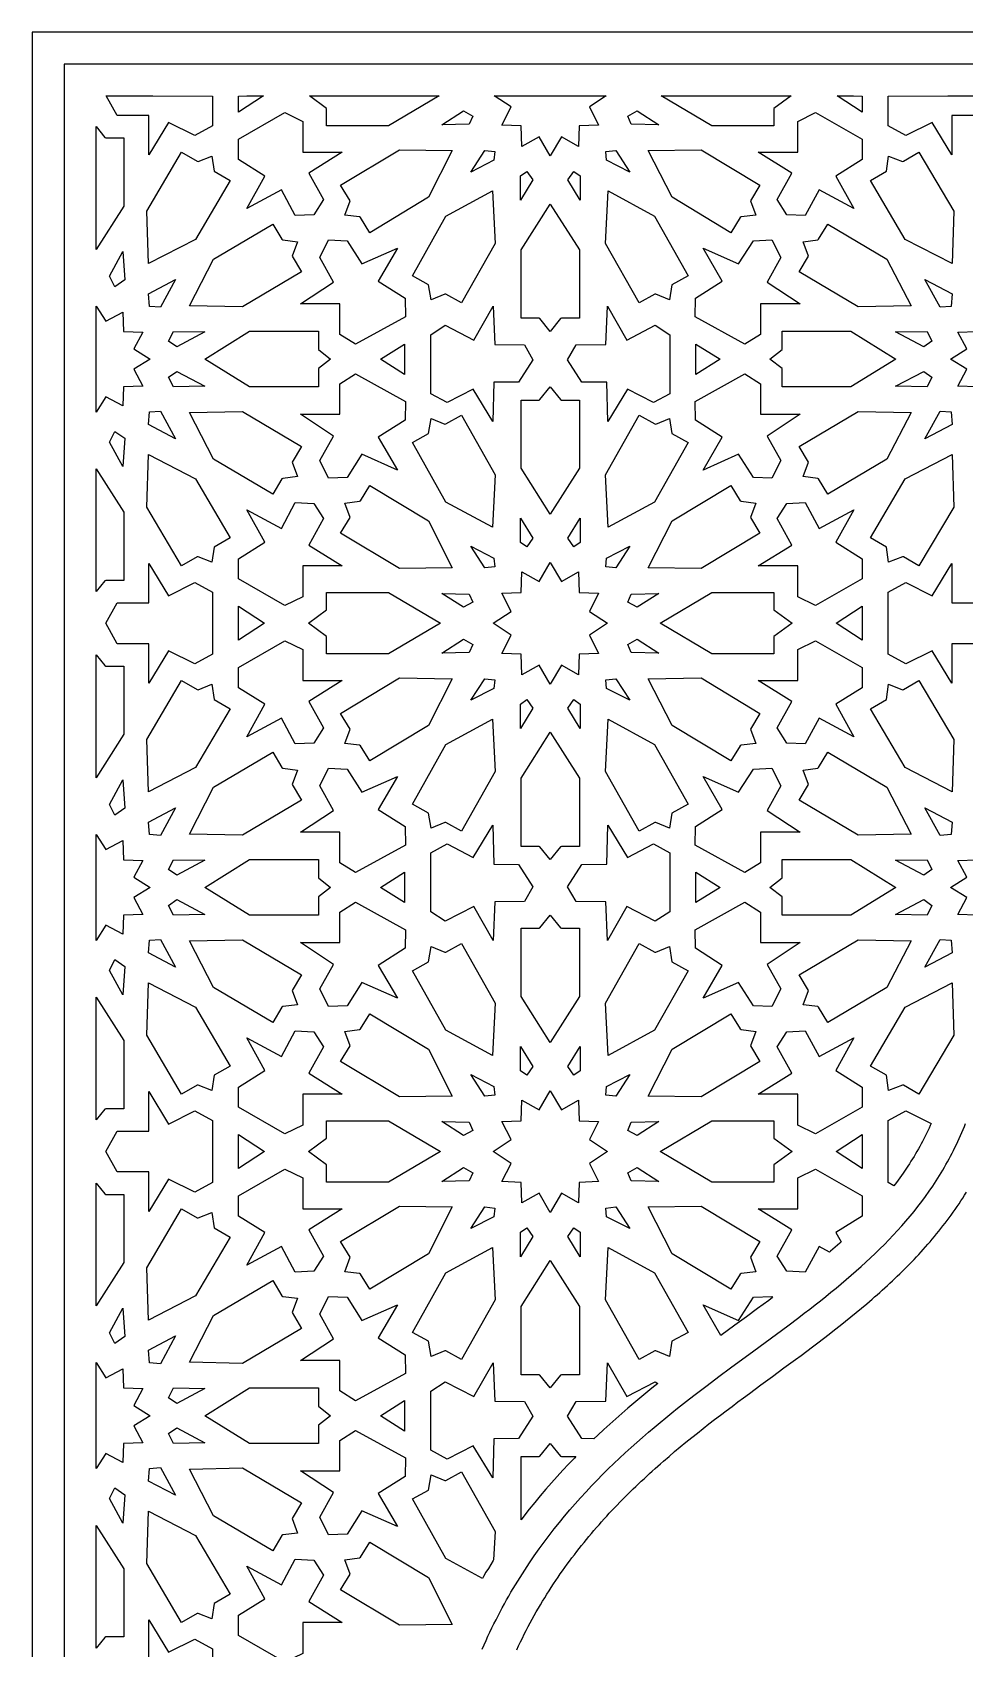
# Model space of a CAD drawing. Extents: x -1513 to 1512, y -590 to 595.
# Drawn here: x 592 to 1033, y -169 to 595 of the extents above; entities that cross this region are included whole.
import ezdxf

# ---------------------------------------------------------------- set-up
doc = ezdxf.new("R2010")
doc.units = 0
doc.layers.add('LAYER_1', color=18, linetype='CONTINUOUS')
doc.layers.add('LAYER_3', color=150, linetype='CONTINUOUS')

msp = doc.modelspace()

# ---------------------------------------------------------------- linework, layer by layer
at = {"layer": 'LAYER_1'}
for points in [[(1511.94, -584.76), (1511.94, 595.24), (1057.75, 595.24), (1051.94, 595.24), (1046.14, 595.24), (591.94, 595.24), (591.94, -584.76)], [(1038.74, 177.63), (1029.61, 177.94), (1033.91, 185.94), (1026.16, 190.74), (1033.91, 195.53), (1029.61, 203.53), (1038.74, 203.85)], [(821.05, -169.88), (821.93, -168.02), (822.82, -166.18), (823.72, -164.35), (824.63, -162.54), (825.55, -160.74), (826.48, -158.96), (827.43, -157.2), (828.38, -155.45), (829.34, -153.72), (830.32, -152), (831.3, -150.29), (832.3, -148.61), (833.3, -146.93), (834.31, -145.27), (835.34, -143.63), (836.37, -142), (837.41, -140.38), (838.46, -138.77), (839.52, -137.19), (840.59, -135.61), (841.67, -134.05), (842.75, -132.5), (843.85, -130.96), (844.95, -129.44), (846.06, -127.93), (847.18, -126.43), (848.3, -124.94), (849.44, -123.47), (850.58, -122.01), (851.73, -120.56), (852.89, -119.12), (854.05, -117.7), (855.22, -116.29), (856.4, -114.88), (857.59, -113.49), (858.78, -112.11), (859.98, -110.74), (861.19, -109.38), (862.4, -108.03), (863.62, -106.7), (864.84, -105.37), (866.07, -104.05), (867.31, -102.75), (868.55, -101.45), (869.8, -100.16), (871.05, -98.88), (872.31, -97.61), (873.58, -96.35), (874.84, -95.1), (876.12, -93.86), (877.4, -92.63), (878.68, -91.4), (879.97, -90.19), (881.26, -88.98), (882.56, -87.78), (883.86, -86.59), (885.17, -85.4), (886.48, -84.22), (887.79, -83.05), (889.11, -81.89), (890.43, -80.74), (893.08, -78.45), (895.74, -76.19), (898.42, -73.95), (901.11, -71.74), (903.8, -69.55), (906.51, -67.38), (909.22, -65.23), (911.94, -63.1), (914.67, -60.99), (917.4, -58.9), (920.13, -56.82), (922.87, -54.76), (925.6, -52.7), (928.34, -50.66), (931.08, -48.64), (936.55, -44.6), (942.01, -40.6), (947.44, -36.61), (952.84, -32.62), (955.53, -30.63), (958.21, -28.64), (960.87, -26.64), (963.52, -24.64), (966.16, -22.63), (968.78, -20.61), (971.39, -18.59), (973.98, -16.56), (976.55, -14.51), (979.1, -12.46), (981.64, -10.39), (984.15, -8.3), (986.64, -6.2), (989.11, -4.08), (990.33, -3.02), (991.55, -1.95), (992.76, -0.87), (993.97, 0.21), (995.17, 1.29), (996.36, 2.38), (997.55, 3.48), (998.73, 4.58), (999.9, 5.69), (1001.06, 6.8), (1002.22, 7.92), (1003.37, 9.05), (1004.51, 10.18), (1005.65, 11.32), (1006.77, 12.47), (1007.89, 13.62), (1009, 14.78), (1010.1, 15.95), (1011.2, 17.13), (1012.28, 18.31), (1013.36, 19.5), (1014.43, 20.7), (1015.49, 21.9), (1016.54, 23.12), (1017.58, 24.34), (1018.62, 25.57), (1019.64, 26.81), (1020.65, 28.06), (1021.66, 29.32), (1022.65, 30.59), (1023.63, 31.86), (1024.61, 33.15), (1025.57, 34.45), (1026.53, 35.75), (1027.47, 37.07), (1028.4, 38.39), (1029.33, 39.73), (1030.24, 41.07), (1031.14, 42.43), (1032.03, 43.8), (1032.91, 45.17), (1033.77, 46.56)]]:
    msp.add_lwpolyline(points, dxfattribs=at)
for points in [[(677.16, 565.08), (677.16, 550.93), (668.75, 546.37), (656.31, 552.58), (647.03, 537.27), (647.03, 555.93), (632.03, 555.93), (626.82, 565.24), (648.86, 565.24)], [(689.41, 557.53), (689.41, 565.08), (693.45, 565.24), (701.26, 565.24)], [(760.47, 551.07), (731.13, 551.07), (731.13, 559.25), (722.98, 565.24), (784.43, 565.24)], [(855.47, 559.95), (859.77, 551.34), (850.61, 551), (850.29, 541.28), (842.22, 545.85), (836.92, 536.81), (831.61, 545.85), (823.54, 541.28), (823.22, 551), (814.07, 551.34), (818.37, 559.95), (810.42, 565.24), (863.41, 565.24)], [(942.71, 559.25), (942.71, 551.07), (913.36, 551.07), (889.41, 565.24), (950.85, 565.24)], [(984.42, 565.08), (984.42, 557.53), (972.57, 565.24), (980.38, 565.24)], [(1041.81, 555.93), (1026.8, 555.93), (1026.8, 537.27), (1017.52, 552.58), (1005.08, 546.37), (996.68, 550.93), (996.68, 565.08), (1024.98, 565.24), (1047.02, 565.24)], [(626.24, 545.55), (626.68, 545.33), (635.16, 545.33), (635.16, 513.06), (622.2, 492.53), (622.2, 550.62)], [(719.9, 553.13), (719.9, 538.5), (738.54, 538.5), (722.73, 528.6), (729.66, 516.12), (725.02, 508.94), (716.29, 508.55), (709.77, 520.7), (693.35, 511.88), (701.85, 527.26), (689.42, 535.08), (689.42, 544.66), (711.42, 557.25)], [(800.24, 555.58), (798.63, 551.76), (785.63, 551.46), (795.83, 558.06)], [(888.2, 551.46), (875.21, 551.76), (873.59, 555.58), (878, 558.06)], [(984.41, 544.66), (984.41, 535.08), (971.99, 527.26), (980.48, 511.88), (964.06, 520.7), (957.55, 508.55), (948.81, 508.94), (944.17, 516.12), (951.1, 528.6), (935.3, 538.5), (953.93, 538.5), (953.93, 553.13), (962.41, 557.25)], [(669.87, 534.22), (670.35, 534.18), (676.92, 536.72), (677.94, 529.53), (685.48, 525.15), (669.04, 497.3), (646.84, 485.8), (646.1, 510.62), (662.55, 538.47)], [(790.59, 539.37), (779.34, 517.19), (751.51, 500.45), (747.11, 507.63), (746.71, 507.9), (739.72, 508.76), (742.26, 515.56), (737.73, 522.97), (765.55, 539.71)], [(810.68, 538.88), (810.26, 534.77), (799.3, 529.16), (805.98, 539.36)], [(874.54, 529.16), (863.57, 534.77), (863.15, 538.88), (867.85, 539.36)], [(936.1, 522.97), (931.57, 515.56), (934.12, 508.76), (927.13, 507.9), (926.72, 507.63), (922.32, 500.45), (894.49, 517.19), (883.24, 539.37), (908.28, 539.71)], [(1027.73, 510.62), (1026.99, 485.8), (1004.8, 497.3), (988.35, 525.15), (995.89, 529.53), (996.91, 536.72), (1003.48, 534.18), (1003.96, 534.22), (1011.28, 538.47)], [(828.63, 525.38), (822.84, 515.85), (822.81, 527.4), (825.84, 529.46)], [(851.03, 527.4), (851, 515.85), (845.2, 525.38), (848, 529.46)], [(810.79, 495.41), (794.93, 467.22), (787.53, 471.32), (787.05, 471.35), (780.53, 468.67), (779.36, 475.84), (771.73, 480.06), (787.58, 508.24), (809.53, 520.21)], [(886.25, 508.24), (902.1, 480.06), (894.47, 475.84), (893.3, 468.67), (886.78, 471.35), (886.3, 471.32), (878.9, 467.22), (863.04, 495.41), (864.3, 520.21)], [(850.69, 492.27), (850.69, 460), (842.21, 460), (841.78, 459.79), (836.92, 453.76), (832.05, 459.79), (831.62, 460), (823.14, 460), (823.14, 492.27), (836.92, 514.01)], [(709.98, 497.33), (710.39, 497.06), (717.37, 496.15), (714.78, 489.37), (719.26, 481.92), (691.32, 465.38), (666.28, 465.9), (677.69, 488), (705.64, 504.55)], [(740.85, 496.65), (747.83, 485.66), (764.6, 493.11), (755.59, 477.52), (768.26, 469.47), (768.42, 460.65), (744.86, 447.66), (737.46, 452.34), (737.46, 466.74), (718.75, 466.74), (734.35, 477.06), (727.91, 488.64), (732.09, 497.03)], [(945.93, 488.64), (939.48, 477.06), (955.08, 466.74), (936.37, 466.74), (936.37, 452.34), (928.98, 447.66), (905.41, 460.65), (905.57, 469.47), (918.24, 477.52), (909.23, 493.11), (926, 485.66), (932.99, 496.65), (941.74, 497.03)], [(996.14, 488), (1007.55, 465.9), (982.51, 465.38), (954.58, 481.92), (959.06, 489.37), (956.46, 496.15), (963.44, 497.06), (963.85, 497.33), (968.2, 504.55)], [(635.73, 478.08), (630.99, 474.82), (628.42, 479.9), (634.8, 491.49)], [(652.52, 465.22), (647.31, 465.6), (646.89, 471.55), (659.7, 478.33)], [(1026.94, 471.55), (1026.52, 465.6), (1021.31, 465.22), (1014.13, 478.33)], [(626.71, 458.55), (634.77, 462.81), (635.09, 453.75), (644.22, 453.44), (639.93, 445.44), (647.67, 440.64), (639.93, 435.85), (644.22, 427.85), (635.09, 427.53), (634.77, 418.48), (626.71, 422.73), (622.2, 415.57), (622.2, 465.72)], [(810.67, 447.51), (824.75, 447.37), (828.72, 440.37), (821.95, 429.78), (810.23, 429.7), (809.76, 411.2), (800.43, 426.45), (788.16, 420.06), (780.43, 424.28), (780.43, 452.2), (787.25, 456.63), (800.7, 449.67), (809.88, 465.71)], [(873.14, 449.67), (886.58, 456.63), (893.4, 452.2), (893.4, 424.28), (885.68, 420.06), (873.4, 426.45), (864.07, 411.2), (863.6, 429.7), (851.88, 429.78), (845.11, 440.37), (849.09, 447.37), (863.17, 447.51), (863.95, 465.71)], [(1056.81, 458.55), (1064.87, 462.81), (1065.19, 453.75), (1074.31, 453.44), (1070.02, 445.44), (1077.77, 440.64), (1070.02, 435.85), (1074.31, 427.85), (1065.19, 427.53), (1064.87, 418.48), (1056.81, 422.73), (1051.96, 415.04), (1047.12, 422.73), (1039.06, 418.48), (1038.74, 427.53), (1029.61, 427.85), (1033.91, 435.85), (1026.16, 440.64), (1033.91, 445.44), (1029.61, 453.44), (1038.74, 453.75), (1039.06, 462.81), (1047.12, 458.55), (1051.96, 466.24)], [(673.61, 453.5), (660.25, 446.44), (656.42, 449.15), (658.73, 453.75)], [(727.26, 445.14), (732.99, 440.64), (727.26, 436.14), (727.26, 427.47), (694.71, 427.47), (673.49, 440.64), (694.71, 453.82), (727.26, 453.82)], [(1000.34, 440.64), (979.12, 427.47), (946.57, 427.47), (946.57, 436.14), (940.84, 440.64), (946.57, 445.14), (946.57, 453.82), (979.12, 453.82)], [(1017.41, 449.15), (1013.58, 446.44), (1000.23, 453.5), (1015.1, 453.75)], [(768.01, 433.37), (756.55, 440.64), (768.01, 447.75)], [(917.28, 440.64), (905.82, 433.37), (905.82, 447.75)], [(673.61, 427.78), (658.73, 427.54), (656.42, 432.13), (660.25, 434.84)], [(768.42, 420.63), (768.26, 411.81), (755.59, 403.77), (764.6, 388.17), (747.83, 395.63), (740.85, 384.64), (732.09, 384.25), (727.91, 392.64), (734.35, 404.23), (718.75, 414.54), (737.46, 414.54), (737.46, 428.94), (744.86, 433.63)], [(936.37, 428.94), (936.37, 414.54), (955.08, 414.54), (939.48, 404.23), (945.93, 392.64), (941.74, 384.25), (932.99, 384.64), (926, 395.63), (909.23, 388.17), (918.24, 403.77), (905.57, 411.81), (905.41, 420.63), (928.98, 433.63)], [(1017.41, 432.13), (1015.1, 427.54), (1000.23, 427.78), (1013.58, 434.84)], [(841.78, 421.49), (842.21, 421.28), (850.69, 421.28), (850.69, 389.01), (836.92, 367.27), (823.14, 389.01), (823.14, 421.28), (831.62, 421.28), (832.05, 421.49), (836.92, 427.52)], [(659.7, 402.96), (646.89, 409.73), (647.31, 415.68), (652.52, 416.07)], [(719.26, 399.36), (714.78, 391.92), (717.37, 385.14), (710.39, 384.22), (709.98, 383.96), (705.64, 376.74), (677.69, 393.29), (666.28, 415.39), (691.32, 415.91)], [(810.79, 385.88), (809.53, 361.08), (787.58, 373.04), (771.73, 401.22), (779.36, 405.45), (780.53, 412.61), (787.05, 409.94), (787.53, 409.97), (794.93, 414.06)], [(886.3, 409.97), (886.78, 409.94), (893.3, 412.61), (894.47, 405.45), (902.1, 401.22), (886.25, 373.04), (864.3, 361.08), (863.04, 385.88), (878.9, 414.06)], [(1007.55, 415.39), (996.14, 393.29), (968.2, 376.74), (963.85, 383.96), (963.44, 384.22), (956.46, 385.14), (959.06, 391.92), (954.58, 399.36), (982.51, 415.91)], [(1026.52, 415.68), (1026.94, 409.73), (1014.13, 402.96), (1021.31, 416.07)], [(635.73, 403.21), (634.8, 389.8), (628.42, 401.38), (630.99, 406.46)], [(669.04, 383.98), (685.48, 356.14), (677.94, 351.76), (676.92, 344.57), (670.35, 347.1), (669.87, 347.07), (662.55, 342.82), (646.1, 370.67), (646.84, 395.49)], [(1027.73, 370.67), (1011.28, 342.82), (1003.96, 347.07), (1003.48, 347.1), (996.91, 344.57), (995.89, 351.76), (988.35, 356.14), (1004.8, 383.98), (1026.99, 395.49)], [(635.16, 368.22), (635.16, 335.95), (626.68, 335.95), (626.24, 335.74), (622.2, 330.67), (622.2, 388.75)], [(779.34, 364.09), (790.59, 341.92), (765.55, 341.57), (737.73, 358.31), (742.26, 365.72), (739.72, 372.52), (746.71, 373.39), (747.11, 373.65), (751.51, 380.84)], [(926.72, 373.65), (927.13, 373.39), (934.12, 372.52), (931.57, 365.72), (936.1, 358.31), (908.28, 341.57), (883.24, 341.92), (894.49, 364.09), (922.32, 380.84)], [(725.02, 372.35), (729.66, 365.17), (722.73, 352.69), (738.54, 342.79), (719.9, 342.79), (719.9, 328.15), (711.42, 324.04), (689.42, 336.63), (689.42, 346.21), (701.85, 354.03), (693.35, 369.41), (709.77, 360.58), (716.29, 372.74)], [(964.06, 360.58), (980.48, 369.41), (971.99, 354.03), (984.41, 346.21), (984.41, 336.63), (962.41, 324.04), (953.93, 328.15), (953.93, 342.79), (935.3, 342.79), (951.1, 352.69), (944.17, 365.17), (948.81, 372.35), (957.55, 372.74)], [(828.63, 355.9), (825.84, 351.82), (822.81, 353.89), (822.84, 365.44)], [(851.03, 353.89), (848, 351.82), (845.2, 355.9), (851, 365.44)], [(810.26, 346.51), (810.68, 342.41), (805.98, 341.92), (799.3, 352.12)], [(867.85, 341.92), (863.15, 342.41), (863.57, 346.51), (874.54, 352.12)], [(842.22, 335.43), (850.29, 340.01), (850.61, 330.28), (859.77, 329.95), (855.47, 321.33), (863.95, 315.69), (855.47, 310.05), (859.77, 301.43), (850.61, 301.1), (850.29, 291.37), (842.22, 295.94), (836.92, 286.9), (831.61, 295.94), (823.54, 291.37), (823.22, 301.1), (814.07, 301.43), (818.37, 310.05), (809.89, 315.69), (818.37, 321.33), (814.07, 329.95), (823.22, 330.28), (823.54, 340.01), (831.61, 335.43), (836.92, 344.48)], [(656.31, 328.7), (668.75, 334.92), (677.16, 330.36), (677.16, 315.69), (677.16, 301.02), (668.75, 296.46), (656.31, 302.68), (647.03, 287.37), (647.03, 306.03), (632.03, 306.03), (626.75, 315.69), (632.03, 325.35), (647.03, 325.35), (647.03, 344.01)], [(1026.8, 325.35), (1041.81, 325.35), (1047.08, 315.69), (1041.81, 306.03), (1026.8, 306.03), (1026.8, 287.37), (1017.52, 302.68), (1005.08, 296.46), (996.68, 301.02), (996.68, 315.69), (996.68, 330.36), (1005.08, 334.92), (1017.52, 328.7), (1026.8, 344.01)], [(784.98, 315.69), (760.47, 301.17), (731.13, 301.17), (731.13, 309.35), (722.57, 315.69), (731.13, 322.03), (731.13, 330.21), (760.47, 330.21)], [(798.63, 329.53), (800.24, 325.7), (795.83, 323.23), (785.63, 329.83)], [(878, 323.23), (873.59, 325.7), (875.21, 329.53), (888.2, 329.83)], [(942.71, 322.03), (951.26, 315.69), (942.71, 309.35), (942.71, 301.17), (913.36, 301.17), (888.85, 315.69), (913.36, 330.21), (942.71, 330.21)], [(701.75, 315.69), (689.41, 307.62), (689.41, 315.69), (689.41, 323.76)], [(984.42, 315.69), (984.42, 307.62), (972.08, 315.69), (984.42, 323.76)], [(719.9, 303.23), (719.9, 288.59), (738.54, 288.59), (722.73, 278.69), (729.66, 266.21), (725.02, 259.03), (716.29, 258.64), (709.77, 270.8), (693.35, 261.97), (701.85, 277.35), (689.42, 285.17), (689.42, 294.75), (711.42, 307.34)], [(800.24, 305.68), (798.63, 301.85), (785.63, 301.55), (795.83, 308.15)], [(888.2, 301.55), (875.21, 301.85), (873.59, 305.68), (878, 308.15)], [(984.41, 294.75), (984.41, 285.17), (971.99, 277.35), (980.48, 261.97), (964.06, 270.8), (957.55, 258.64), (948.81, 259.03), (944.17, 266.21), (951.1, 278.69), (935.3, 288.59), (953.93, 288.59), (953.93, 303.23), (962.41, 307.34)], [(626.24, 295.64), (626.68, 295.43), (635.16, 295.43), (635.16, 263.16), (622.2, 242.62), (622.2, 300.71)], [(669.87, 284.31), (670.35, 284.27), (676.92, 286.81), (677.94, 279.62), (685.48, 275.24), (669.04, 247.4), (646.84, 235.89), (646.1, 260.71), (662.55, 288.56)], [(790.59, 289.46), (779.34, 267.29), (751.51, 250.54), (747.11, 257.73), (746.71, 257.99), (739.72, 258.86), (742.26, 265.66), (737.73, 273.07), (765.55, 289.81)], [(810.68, 288.97), (810.26, 284.87), (799.3, 279.26), (805.98, 289.46)], [(874.54, 279.26), (863.57, 284.87), (863.15, 288.97), (867.85, 289.46)], [(936.1, 273.07), (931.57, 265.66), (934.12, 258.86), (927.13, 257.99), (926.72, 257.73), (922.32, 250.54), (894.49, 267.29), (883.24, 289.46), (908.28, 289.81)], [(1027.73, 260.71), (1026.99, 235.89), (1004.8, 247.4), (988.35, 275.24), (995.89, 279.62), (996.91, 286.81), (1003.48, 284.27), (1003.96, 284.31), (1011.28, 288.56)], [(828.63, 275.48), (822.84, 265.94), (822.81, 277.49), (825.84, 279.56)], [(851.03, 277.49), (851, 265.94), (845.2, 275.48), (848, 279.56)], [(810.79, 245.5), (794.93, 217.31), (787.53, 221.41), (787.05, 221.44), (780.53, 218.77), (779.36, 225.93), (771.73, 230.16), (787.58, 258.34), (809.53, 270.3)], [(886.25, 258.34), (902.1, 230.16), (894.47, 225.93), (893.3, 218.77), (886.78, 221.44), (886.3, 221.41), (878.9, 217.31), (863.04, 245.5), (864.3, 270.3)], [(850.69, 242.37), (850.69, 210.1), (842.21, 210.1), (841.78, 209.89), (836.92, 203.86), (832.05, 209.89), (831.62, 210.1), (823.14, 210.1), (823.14, 242.37), (836.92, 264.11)], [(709.98, 247.42), (710.39, 247.16), (717.37, 246.24), (714.78, 239.46), (719.26, 232.02), (691.32, 215.47), (666.28, 215.99), (677.69, 238.09), (705.64, 254.64)], [(996.14, 238.09), (1007.55, 215.99), (982.51, 215.47), (954.58, 232.02), (959.06, 239.46), (956.46, 246.24), (963.44, 247.16), (963.85, 247.42), (968.2, 254.64)], [(740.85, 246.74), (747.83, 235.75), (764.6, 243.2), (755.59, 227.61), (768.26, 219.57), (768.42, 210.74), (744.86, 197.75), (737.46, 202.43), (737.46, 216.84), (718.75, 216.84), (734.35, 227.15), (727.91, 238.74), (732.09, 247.13)], [(945.93, 238.74), (939.48, 227.15), (955.08, 216.84), (936.37, 216.84), (936.37, 202.43), (928.98, 197.75), (905.41, 210.74), (905.57, 219.57), (918.24, 227.61), (909.23, 243.2), (926, 235.75), (932.99, 246.74), (941.74, 247.13)], [(635.73, 228.17), (630.99, 224.92), (628.42, 229.99), (634.8, 241.58)], [(652.52, 215.31), (647.31, 215.69), (646.89, 221.65), (659.7, 228.42)], [(1026.94, 221.65), (1026.52, 215.69), (1021.31, 215.31), (1014.13, 228.42)], [(626.71, 208.65), (634.77, 212.9), (635.09, 203.85), (644.22, 203.53), (639.93, 195.53), (647.67, 190.74), (639.93, 185.94), (644.22, 177.94), (635.09, 177.63), (634.77, 168.57), (626.71, 172.83), (622.2, 165.66), (622.2, 215.81)], [(810.23, 201.68), (821.95, 201.6), (828.72, 191.01), (824.75, 184.01), (810.67, 183.87), (809.88, 165.67), (800.7, 181.71), (787.25, 174.75), (780.43, 179.18), (780.43, 207.1), (788.16, 211.32), (800.43, 204.93), (809.76, 220.18)], [(873.4, 204.93), (885.68, 211.32), (893.4, 207.1), (893.4, 179.18), (886.58, 174.75), (873.14, 181.71), (863.95, 165.67), (863.17, 183.87), (849.09, 184.01), (845.11, 191.01), (851.88, 201.6), (863.6, 201.68), (864.07, 220.18)], [(673.61, 203.6), (660.25, 196.54), (656.42, 199.25), (658.73, 203.84)], [(727.26, 195.24), (732.99, 190.74), (727.26, 186.24), (727.26, 177.56), (694.71, 177.56), (673.49, 190.74), (694.71, 203.91), (727.26, 203.91)], [(1000.34, 190.74), (979.12, 177.56), (946.57, 177.56), (946.57, 186.24), (940.84, 190.74), (946.57, 195.24), (946.57, 203.91), (979.12, 203.91)], [(1017.41, 199.25), (1013.58, 196.54), (1000.23, 203.6), (1015.1, 203.84)], [(768.01, 183.63), (756.55, 190.74), (768.01, 198.01)], [(917.28, 190.74), (905.82, 183.63), (905.82, 198.01)], [(673.61, 177.88), (658.73, 177.63), (656.42, 182.23), (660.25, 184.94)], [(768.42, 170.73), (768.26, 161.91), (755.59, 153.86), (764.6, 138.27), (747.83, 145.72), (740.85, 134.73), (732.09, 134.34), (727.91, 142.74), (734.35, 154.32), (718.75, 164.64), (737.46, 164.64), (737.46, 179.04), (744.86, 183.72)], [(936.37, 179.04), (936.37, 164.64), (955.08, 164.64), (939.48, 154.32), (945.93, 142.74), (941.74, 134.34), (932.99, 134.73), (926, 145.72), (909.23, 138.27), (918.24, 153.86), (905.57, 161.91), (905.41, 170.73), (928.98, 183.72)], [(1017.41, 182.23), (1015.1, 177.63), (1000.23, 177.88), (1013.58, 184.94)], [(841.78, 171.59), (842.21, 171.38), (850.69, 171.38), (850.69, 139.11), (836.92, 117.37), (823.14, 139.11), (823.14, 171.38), (831.62, 171.38), (832.05, 171.59), (836.92, 177.62)], [(659.7, 153.05), (646.89, 159.83), (647.31, 165.78), (652.52, 166.16)], [(719.26, 149.45), (714.78, 142.01), (717.37, 135.23), (710.39, 134.32), (709.98, 134.05), (705.64, 126.83), (677.69, 143.38), (666.28, 165.48), (691.32, 166)], [(810.79, 135.97), (809.53, 111.17), (787.58, 123.14), (771.73, 151.32), (779.36, 155.54), (780.53, 162.71), (787.05, 160.03), (787.53, 160.06), (794.93, 164.16)], [(886.3, 160.06), (886.78, 160.03), (893.3, 162.71), (894.47, 155.54), (902.1, 151.32), (886.25, 123.14), (864.3, 111.17), (863.04, 135.97), (878.9, 164.16)], [(1007.55, 165.48), (996.14, 143.38), (968.2, 126.83), (963.85, 134.05), (963.44, 134.32), (956.46, 135.23), (959.06, 142.01), (954.58, 149.45), (982.51, 166)], [(1026.52, 165.78), (1026.94, 159.83), (1014.13, 153.05), (1021.31, 166.16)], [(635.73, 153.3), (634.8, 139.89), (628.42, 151.48), (630.99, 156.55)], [(669.04, 134.08), (685.48, 106.23), (677.94, 101.85), (676.92, 94.66), (670.35, 97.2), (669.87, 97.16), (662.55, 92.91), (646.1, 120.76), (646.84, 145.58)], [(1027.73, 120.76), (1011.28, 92.91), (1003.96, 97.16), (1003.48, 97.2), (996.91, 94.66), (995.89, 101.85), (988.35, 106.23), (1004.8, 134.08), (1026.99, 145.58)], [(635.16, 118.32), (635.16, 86.04), (626.68, 86.04), (626.24, 85.83), (622.2, 80.76), (622.2, 138.85)], [(779.34, 114.19), (790.59, 92.01), (765.55, 91.66), (737.73, 108.41), (742.26, 115.82), (739.72, 122.62), (746.71, 123.48), (747.11, 123.75), (751.51, 130.93)], [(926.72, 123.75), (927.13, 123.48), (934.12, 122.62), (931.57, 115.82), (936.1, 108.41), (908.28, 91.66), (883.24, 92.01), (894.49, 114.19), (922.32, 130.93)], [(725.02, 122.44), (729.66, 115.26), (722.73, 102.78), (738.54, 92.88), (719.9, 92.88), (719.9, 78.25), (711.42, 74.13), (689.42, 86.72), (689.42, 96.3), (701.85, 104.12), (693.35, 119.5), (709.77, 110.68), (716.29, 122.83)], [(964.06, 110.68), (980.48, 119.5), (971.99, 104.12), (984.41, 96.3), (984.41, 86.72), (962.41, 74.13), (953.93, 78.25), (953.93, 92.88), (935.3, 92.88), (951.1, 102.78), (944.17, 115.26), (948.81, 122.44), (957.55, 122.83)], [(828.63, 105.99), (825.84, 101.91), (822.81, 103.98), (822.84, 115.53)], [(851.03, 103.98), (848, 101.91), (845.2, 105.99), (851, 115.53)], [(810.26, 96.61), (810.68, 92.5), (805.98, 92.02), (799.3, 102.22)], [(867.85, 92.02), (863.15, 92.5), (863.57, 96.61), (874.54, 102.22)], [(656.31, 78.8), (668.75, 85.01), (677.16, 80.45), (677.16, 65.78), (677.16, 51.12), (668.75, 46.56), (656.31, 52.77), (647.03, 37.46), (647.03, 56.12), (632.03, 56.12), (626.75, 65.78), (632.03, 75.44), (647.03, 75.44), (647.03, 94.11)], [(842.22, 85.53), (850.29, 90.1), (850.61, 80.38), (859.77, 80.04), (855.47, 71.43), (863.95, 65.78), (855.47, 60.14), (859.77, 51.53), (850.61, 51.19), (850.29, 41.46), (842.22, 46.04), (836.92, 36.99), (831.61, 46.04), (823.54, 41.46), (823.22, 51.19), (814.07, 51.53), (818.37, 60.14), (809.89, 65.78), (818.37, 71.43), (814.07, 80.04), (823.22, 80.38), (823.54, 90.1), (831.61, 85.53), (836.92, 94.57)], [(1017.06, 79.03), (1016.63, 78.06), (1016.05, 76.79), (1015.45, 75.53), (1014.85, 74.28), (1014.24, 73.05), (1013.61, 71.82), (1012.98, 70.6), (1012.34, 69.39), (1011.68, 68.19), (1011.02, 67), (1010.34, 65.82), (1009.65, 64.65), (1008.96, 63.49), (1008.25, 62.33), (1007.53, 61.18), (1006.81, 60.04), (1006.07, 58.91), (1005.36, 57.84), (1003.79, 55.55), (1002.23, 53.35), (1000.62, 51.16), (999.44, 49.62), (996.68, 51.12), (996.68, 65.78), (996.68, 80.45), (1005.08, 85.01)], [(784.98, 65.78), (760.47, 51.26), (731.13, 51.26), (731.13, 59.44), (722.57, 65.78), (731.13, 72.13), (731.13, 80.31), (760.47, 80.31)], [(798.63, 79.62), (800.24, 75.8), (795.83, 73.32), (785.63, 79.92)], [(878, 73.32), (873.59, 75.8), (875.21, 79.62), (888.2, 79.92)], [(942.71, 72.13), (951.26, 65.78), (942.71, 59.44), (942.71, 51.26), (913.36, 51.26), (888.85, 65.78), (913.36, 80.31), (942.71, 80.31)], [(701.75, 65.78), (689.41, 57.71), (689.41, 65.78), (689.41, 73.85)], [(984.42, 65.78), (984.42, 57.71), (972.08, 65.78), (984.42, 73.85)], [(719.9, 53.32), (719.9, 38.68), (738.54, 38.68), (722.73, 28.79), (729.66, 16.3), (725.02, 9.13), (716.29, 8.73), (709.77, 20.89), (693.35, 12.06), (701.85, 27.45), (689.42, 35.27), (689.42, 44.85), (711.42, 57.44)], [(800.24, 55.77), (798.63, 51.95), (785.63, 51.64), (795.83, 58.25)], [(888.2, 51.64), (875.21, 51.95), (873.59, 55.77), (878, 58.25)], [(984.41, 44.85), (984.41, 35.27), (971.99, 27.45), (974.44, 23), (973.89, 22.5), (971.7, 20.54), (969.47, 18.59), (969.03, 18.22), (964.06, 20.89), (957.55, 8.73), (948.81, 9.13), (944.17, 16.3), (951.1, 28.79), (935.3, 38.68), (953.93, 38.68), (953.93, 53.32), (962.41, 57.44)], [(626.24, 45.73), (626.68, 45.52), (635.16, 45.52), (635.16, 13.25), (622.2, -7.28), (622.2, 50.8)], [(669.87, 34.41), (670.35, 34.37), (676.92, 36.91), (677.94, 29.72), (685.48, 25.34), (669.04, -2.51), (646.84, -14.01), (646.1, 10.81), (662.55, 38.66)], [(790.59, 39.56), (779.34, 17.38), (751.51, 0.63), (747.11, 7.82), (746.71, 8.08), (739.72, 8.95), (742.26, 15.75), (737.73, 23.16), (765.55, 39.9)], [(810.68, 39.07), (810.26, 34.96), (799.3, 29.35), (805.98, 39.55)], [(874.54, 29.35), (863.57, 34.96), (863.15, 39.07), (867.85, 39.55)], [(936.1, 23.16), (931.57, 15.75), (934.12, 8.95), (927.13, 8.08), (926.72, 7.82), (922.32, 0.63), (894.49, 17.38), (883.24, 39.56), (908.28, 39.9)], [(828.63, 25.57), (822.84, 16.04), (822.81, 27.59), (825.84, 29.65)], [(851.03, 27.59), (851, 16.04), (845.2, 25.57), (848, 29.65)], [(810.79, -4.4), (794.93, -32.59), (787.53, -28.49), (787.05, -28.46), (780.53, -31.14), (779.36, -23.97), (771.73, -19.75), (787.58, 8.43), (809.53, 20.4)], [(886.25, 8.43), (902.1, -19.75), (894.47, -23.97), (893.3, -31.14), (886.78, -28.46), (886.3, -28.49), (878.9, -32.59), (863.04, -4.4), (864.3, 20.4)], [(850.69, -7.54), (850.69, -39.81), (842.21, -39.81), (841.78, -40.02), (836.92, -46.05), (832.05, -40.02), (831.62, -39.81), (823.14, -39.81), (823.14, -7.54), (836.92, 14.2)], [(709.98, -2.48), (710.39, -2.75), (717.37, -3.66), (714.78, -10.44), (719.26, -17.89), (691.32, -34.43), (666.28, -33.91), (677.69, -11.82), (705.64, 4.74)], [(740.85, -3.17), (747.83, -14.15), (764.6, -6.7), (755.59, -22.29), (768.26, -30.34), (768.42, -39.16), (744.86, -52.15), (737.46, -47.47), (737.46, -33.07), (718.75, -33.07), (734.35, -22.76), (727.91, -11.17), (732.09, -2.78)], [(941.99, -3.29), (940.24, -4.61), (934.99, -8.51), (929.66, -12.44), (924.24, -16.42), (917.65, -21.27), (909.23, -6.7), (926, -14.15), (932.99, -3.17), (941.74, -2.78)], [(635.73, -21.73), (630.99, -24.99), (628.42, -19.91), (634.8, -8.32)], [(652.52, -34.6), (647.31, -34.21), (646.89, -28.26), (659.7, -21.48)], [(626.71, -41.26), (634.77, -37), (635.09, -46.06), (644.22, -46.37), (639.93, -54.37), (647.67, -59.17), (639.93, -63.97), (644.22, -71.96), (635.09, -72.28), (634.77, -81.34), (626.71, -77.08), (622.2, -84.24), (622.2, -34.09)], [(810.67, -52.3), (824.75, -52.44), (828.72, -59.44), (821.95, -70.03), (810.23, -70.11), (809.76, -88.61), (800.43, -73.37), (788.16, -79.75), (780.43, -75.53), (780.43, -47.61), (787.25, -43.18), (800.7, -50.14), (809.88, -34.1)], [(873.14, -50.14), (886.58, -43.18), (887.77, -43.95), (884.97, -46.2), (882.12, -48.51), (879.26, -50.86), (876.41, -53.24), (873.57, -55.66), (870.73, -58.11), (867.89, -60.6), (865.06, -63.13), (862.24, -65.71), (859.43, -68.32), (857.58, -70.07), (851.88, -70.03), (845.11, -59.44), (849.09, -52.44), (863.17, -52.3), (863.95, -34.1)], [(673.61, -46.31), (660.25, -53.37), (656.42, -50.66), (658.73, -46.06)], [(727.26, -54.67), (732.99, -59.17), (727.26, -63.67), (727.26, -72.34), (694.71, -72.34), (673.49, -59.17), (694.71, -46), (727.26, -46)], [(768.01, -66.44), (756.55, -59.17), (768.01, -52.07)], [(673.61, -72.03), (658.73, -72.28), (656.42, -67.68), (660.25, -64.97)], [(768.42, -79.18), (768.26, -88), (755.59, -96.04), (764.6, -111.64), (747.83, -104.18), (740.85, -115.17), (732.09, -115.56), (727.91, -107.17), (734.35, -95.58), (718.75, -85.27), (737.46, -85.27), (737.46, -70.87), (744.86, -66.18)], [(841.78, -78.32), (842.21, -78.53), (849, -78.53), (848.31, -79.22), (845.57, -82.07), (842.85, -84.96), (840.15, -87.91), (837.48, -90.9), (834.82, -93.96), (832.19, -97.06), (829.59, -100.23), (827.01, -103.45), (824.47, -106.73), (823.14, -108.49), (823.14, -78.53), (831.62, -78.53), (832.05, -78.32), (836.92, -72.29)], [(659.7, -96.85), (646.89, -90.08), (647.31, -84.13), (652.52, -83.74)], [(719.26, -100.45), (714.78, -107.89), (717.37, -114.68), (710.39, -115.59), (709.98, -115.86), (705.64, -123.07), (677.69, -106.52), (666.28, -84.42), (691.32, -83.9)], [(810.79, -113.93), (810.11, -127.39), (809.92, -127.68), (808.77, -129.53), (807.63, -131.4), (806.5, -133.28), (805.39, -135.18), (804.82, -136.17), (787.58, -126.77), (771.73, -98.59), (779.36, -94.37), (780.53, -87.2), (787.05, -89.87), (787.53, -89.85), (794.93, -85.75)], [(635.73, -96.6), (634.8, -110.02), (628.42, -98.43), (630.99, -93.35)], [(669.04, -115.83), (685.48, -143.67), (677.94, -148.06), (676.92, -155.24), (670.35, -152.71), (669.87, -152.75), (662.55, -157), (646.1, -129.14), (646.84, -104.32)], [(635.16, -131.59), (635.16, -163.86), (626.68, -163.86), (626.24, -164.07), (622.2, -169.14), (622.2, -111.06)], [(779.34, -135.72), (790.59, -157.89), (765.55, -158.24), (737.73, -141.5), (742.26, -134.09), (739.72, -127.29), (746.71, -126.42), (747.11, -126.16), (751.51, -118.97)], [(725.02, -127.46), (729.66, -134.64), (722.73, -147.12), (738.54, -157.02), (719.9, -157.02), (719.9, -171.66), (711.42, -175.78), (689.42, -163.19), (689.42, -153.61), (701.85, -145.78), (693.35, -130.4), (709.77, -139.23), (716.29, -127.07)], [(656.31, -171.11), (668.75, -164.9), (677.16, -169.46), (677.16, -184.12), (677.16, -198.79), (668.75, -203.35), (656.31, -197.13), (647.03, -212.45), (647.03, -193.78), (632.03, -193.78), (626.75, -184.12), (632.03, -174.46), (647.03, -174.46), (647.03, -155.8)]]:
    msp.add_lwpolyline(points, close=True, dxfattribs=at)
at = {"layer": 'LAYER_3'}
for points in [[(1496.94, -569.76), (1496.94, 580.24), (1057.75, 580.24), (1051.94, 580.24), (1046.14, 580.24), (606.94, 580.24), (606.94, -569.76)], [(804.74, -169.56), (805.63, -167.53), (806.54, -165.52), (807.46, -163.53), (808.39, -161.56), (809.33, -159.6), (810.29, -157.66), (811.26, -155.74), (812.24, -153.83), (813.23, -151.94), (814.23, -150.07), (815.24, -148.21), (816.26, -146.37), (817.3, -144.55), (818.34, -142.74), (819.4, -140.94), (820.47, -139.17), (821.54, -137.4), (822.63, -135.66), (823.73, -133.92), (824.85, -132.18), (827.07, -128.82), (829.35, -125.49), (831.66, -122.21), (834.01, -119), (836.39, -115.84), (838.8, -112.73), (841.24, -109.68), (843.71, -106.67), (846.21, -103.72), (848.73, -100.82), (851.28, -97.97), (853.85, -95.16), (856.44, -92.41), (859.06, -89.69), (861.69, -87.02), (864.34, -84.39), (867.01, -81.8), (869.7, -79.25), (872.4, -76.74), (875.11, -74.27), (877.84, -71.83), (880.58, -69.43), (883.32, -67.05), (886.08, -64.71), (888.84, -62.41), (891.61, -60.13), (894.39, -57.87), (897.16, -55.65), (899.94, -53.44), (902.73, -51.27), (905.52, -49.1), (911.07, -44.86), (916.62, -40.69), (922.16, -36.57), (933.12, -28.51), (938.55, -24.53), (943.92, -20.57), (949.22, -16.63), (954.47, -12.68), (957.05, -10.71), (959.61, -8.74), (962.16, -6.77), (964.68, -4.79), (967.18, -2.8), (969.66, -0.81), (972.1, 1.19), (974.53, 3.2), (976.92, 5.22), (979.29, 7.25), (981.62, 9.3), (983.93, 11.35), (986.21, 13.42), (988.45, 15.51), (990.66, 17.61), (992.84, 19.73), (994.98, 21.87), (997.09, 24.03), (999.16, 26.21), (1001.2, 28.41), (1003.2, 30.64), (1005.16, 32.89), (1007.08, 35.16), (1008.96, 37.47), (1010.81, 39.8), (1012.61, 42.16), (1014.38, 44.55), (1016.1, 46.97), (1017.8, 49.46), (1018.6, 50.67), (1019.42, 51.92), (1020.22, 53.18), (1021.01, 54.45), (1021.79, 55.73), (1022.56, 57.01), (1023.32, 58.31), (1024.07, 59.62), (1024.81, 60.94), (1025.53, 62.27), (1026.25, 63.6), (1026.95, 64.95), (1027.64, 66.32), (1028.32, 67.69), (1028.99, 69.07), (1029.65, 70.47), (1030.3, 71.88), (1030.93, 73.3), (1031.55, 74.73), (1032.16, 76.17), (1032.76, 77.63), (1033.34, 79.1)]]:
    msp.add_lwpolyline(points, dxfattribs=at)

doc.saveas('drawing.dxf')
